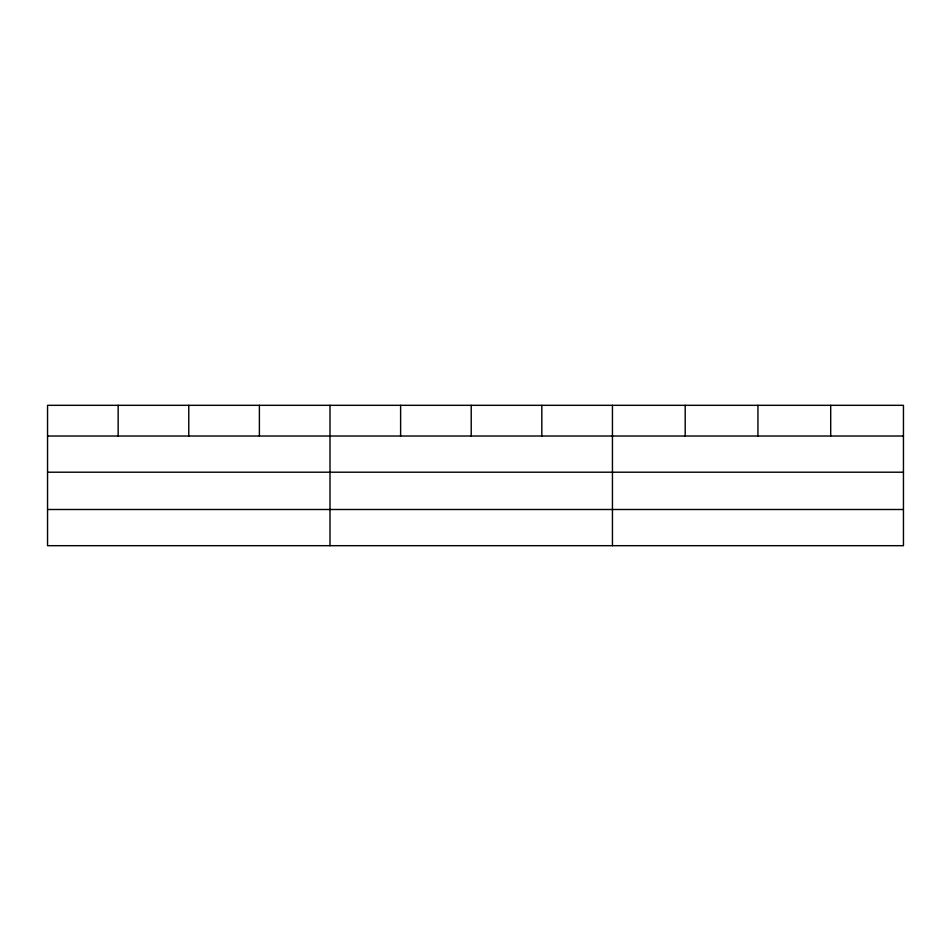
<?xml version="1.0" encoding="UTF-8"?>
<svg xmlns="http://www.w3.org/2000/svg" width="951" height="951" viewBox="0 0 951 951"><rect width="100%" height="100%" fill="white"/><g stroke="black" fill="none" stroke-linecap="round" stroke-linejoin="round"><path stroke-width="1.43" d="M903.45 472.207L903.45 405.316L47.55 405.316L47.55 545.684L903.45 545.684L903.45 472.207L47.55 472.207M47.55 436.022L903.45 436.022M47.55 509.498L903.45 509.498M830.698 405.316L830.698 436.022M757.947 405.316L757.947 436.022M685.195 405.316L685.195 436.022M612.444 405.316L612.444 545.684M541.832 405.316L541.832 436.022M471.22 405.316L471.22 436.022M400.609 405.316L400.609 436.022M329.997 405.316L329.997 545.684M259.385 405.316L259.385 436.022M188.774 405.316L188.774 436.022M118.162 405.316L118.162 436.022"/></g></svg>
